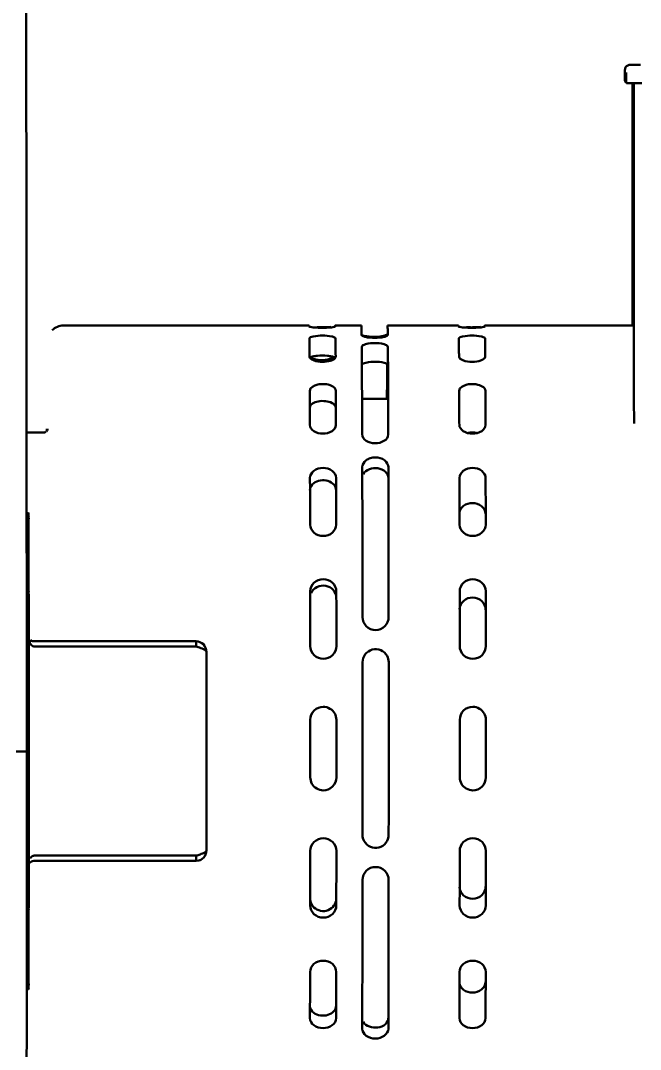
# Model space of a CAD drawing. Header units: millimetres. Extents: x 13935 to 21534, y -198 to 9202.
# Drawn here: x 18266.5 to 18385, y 3048.6 to 3245.3 of the extents above; entities that cross this region are included whole.
import ezdxf

# ---------------------------------------------------------------- set-up
doc = ezdxf.new("R2010")
doc.units = ezdxf.units.MM
doc.header["$LTSCALE"] = 326.7
doc.header["$PDMODE"] = 3
doc.header["$PDSIZE"] = 8
doc.layers.get('0').update_dxf_attribs({"linetype": 'CONTINUOUS'})
doc.layers.get('Defpoints').update_dxf_attribs({"linetype": 'CONTINUOUS'})
doc.styles.get("Standard").update_dxf_attribs({"font": 'calibri.ttf'})
doc.dimstyles.new('DIMSTYLE_1', dxfattribs={"dimtxt": 40, "dimasz": 35, "dimexe": 0.08, "dimexo": 1, "dimgap": 1, "dimtad": 1, "dimdsep": 46, "dimtxsty": 'Standard', "dimblk": '_FILLED', "dimblk1": '_FILLED', "dimblk2": '_FILLED', "dimcen": 0.09, "dimazin": 2, "dimtp": 0.01, "dimtm": 0.01, "dimtfac": 1, "dimtofl": 0, "dimtmove": 0, "dimatfit": 3, "dimldrblk": '_FILLED', "dimfxl": 1, "dimtolj": 1, "dimarcsym": 0})
doc.dimstyles.new('DIMSTYLE_2', dxfattribs={"dimtxt": 40, "dimasz": 35, "dimexe": 0.08, "dimexo": 1, "dimgap": 1, "dimtad": 1, "dimdec": 0, "dimdsep": 46, "dimtxsty": 'Standard', "dimblk": '_FILLED', "dimblk1": '_FILLED', "dimblk2": '_FILLED', "dimcen": 0.09, "dimazin": 2, "dimtp": 0.01, "dimtm": 0.01, "dimtfac": 1, "dimtdec": 0, "dimtofl": 0, "dimtmove": 0, "dimatfit": 3, "dimldrblk": '_FILLED', "dimfxl": 1, "dimtolj": 1, "dimarcsym": 0})

# ---------------------------------------------------------------- blocks, each defined once
blk = doc.blocks.new('_FILLED')
at = {"color": 0, "linetype": 'ByBlock'}
blk.add_solid([(0, 0), (-1, 0.2143), (-1, -0.2143)], dxfattribs=at)
blk = doc.blocks.new('*D130')
at = {"color": 0, "linetype": 'Continuous', "lineweight": -2}
for p, q in [((18535.44, 3651.48), (18535.44, 3432.52)), ((17987.38, 2968.17), (17987.38, 3432.68)), ((18022.38, 3432.6), (18500.44, 3432.6))]:
    blk.add_line(p, q, dxfattribs=at)
at = {"layer": 'Defpoints', "color": 0}
for p in [(18535.44, 3652.48), (18535.44, 3432.6), (17987.38, 2967.17)]:
    blk.add_point(p, dxfattribs=at)
at = {"color": 0, "linetype": 'ByBlock', "lineweight": -2, "xscale": 35, "yscale": 35, "zscale": 35, "rotation": 180}
blk.add_blockref('_FILLED', (17987.38, 3432.6), dxfattribs=at)
at = {"color": 0, "linetype": 'ByBlock', "lineweight": -2, "xscale": 35, "yscale": 35, "zscale": 35}
blk.add_blockref('_FILLED', (18535.44, 3432.6), dxfattribs=at)
at = {"color": 0, "lineweight": 30, "insert": (18261.41, 3486.93), "char_height": 40, "attachment_point": 2, "line_spacing_factor": 0.9}
blk.add_mtext('\\A1;BVNO-{\\A1;548}', dxfattribs=at)
blk = doc.blocks.new('*D133')
at = {"color": 0, "linetype": 'Continuous', "lineweight": -2}
for p, q in [((18090.83, 3171.8), (18091.26, 3340.07)), ((18126.26, 3339.9), (18501.69, 3338.94)), ((18535.72, 2955.2), (18536.69, 3338.94))]:
    blk.add_line(p, q, dxfattribs=at)
at = {"layer": 'Defpoints', "color": 0}
for p in [(18536.69, 3338.86), (18090.83, 3170.8), (18535.72, 2954.2)]:
    blk.add_point(p, dxfattribs=at)
at = {"color": 0, "linetype": 'ByBlock', "lineweight": -2, "xscale": 35, "yscale": 35, "zscale": 35}
for p, rotation in [((18091.26, 3339.99), 179.8543984352), ((18536.69, 3338.86), 359.8543984351999)]:
    blk.add_blockref('_FILLED', p, dxfattribs=dict(at, rotation=rotation))
at = {"color": 0, "lineweight": 30, "insert": (18278.63, 3393.84), "char_height": 40, "attachment_point": 2, "rotation": 359.8544, "line_spacing_factor": 0.9}
blk.add_mtext('\\A1;\\A1;445', dxfattribs=at)

msp = doc.modelspace()

# ---------------------------------------------------------------- linework, layer by layer
at = {"color": 0, "linetype": 'Continuous', "lineweight": 30}
for p, q in [((18382.02994, 3235.8732), (18382.02984, 3233.87322)), ((18382.28798, 3233.40755), (18382.28808, 3235.40752)), ((18382.02984, 3233.87322), (18382.28798, 3233.40755)), ((18383.52313, 3187.042), (18383.52555, 3233.39545)), ((18383.79223, 3233.39982), (18383.78931, 3177.54134)), ((18321.65555, 3187.04434), (18274.65573, 3187.04611)), ((18331.6555, 3187.04396), (18326.65552, 3187.04415)), ((18336.60974, 3185.1432), (18336.60976, 3185.41804)), ((18350.24543, 3187.04326), (18336.65548, 3187.04377)), ((18383.6553, 3187.04199), (18355.24541, 3187.04307)), ((18336.59058, 3179.57339), (18336.58909, 3179.40911)), ((18336.76113, 3173.04377), (18331.78365, 3173.04395)), ((18270.85497, 3166.54626), (18267.63277, 3166.54638)), ((18271.5183, 3167.25624), (18271.5172, 3166.9492)), ((18271.6458, 3167.23897), (18271.6464, 3167.24453)), ((18271.6458, 3167.23897), (18271.64635, 3167.24444)), ((18331.82996, 3158.03356), (18331.82543, 3159.92115)), ((18321.83541, 3155.60836), (18321.83035, 3157.88345)), ((18267.61533, 3151.15178), (18268.01533, 3151.15178)), ((18267.64217, 3149.28486), (18267.64128, 3151.28092)), ((18267.64277, 3147.87929), (18267.64217, 3149.28486)), ((18267.64364, 3145.77107), (18267.64277, 3147.87929)), ((18268.0185, 3137.65259), (18268.01848, 3149.15259)), ((18267.6454, 3141.15595), (18267.64364, 3145.77107)), ((18267.64615, 3139.03469), (18267.6454, 3141.15595)), ((18267.64661, 3137.70443), (18267.64615, 3139.03469)), ((18267.64726, 3135.67991), (18267.64661, 3137.70443)), ((18321.86715, 3135.05502), (18321.86592, 3136.21033)), ((18268.04547, 3135.65958), (18267.64547, 3135.65958)), ((18267.64952, 3127.7093), (18267.64726, 3135.67991)), ((18268.04553, 3075.66242), (18268.04547, 3135.65958)), ((18267.64988, 3126.25164), (18267.64952, 3127.7093)), ((18269.02971, 3126.6555), (18300.02968, 3126.65551)), ((18300.02968, 3126.65551), (18300.02968, 3125.65551)), ((18300.03126, 3125.65309), (18269.0313, 3125.65308)), ((18302.0281, 3124.65511), (18302.02814, 3086.65511)), ((18267.65308, 3105.56926), (18265.65309, 3105.56926)), ((18267.65213, 3085.04947), (18267.65218, 3086.04638)), ((18267.65278, 3083.62949), (18267.6529, 3085.02354)), ((18267.6529, 3085.02354), (18267.65295, 3085.53336)), ((18267.65295, 3085.53336), (18267.65298, 3086.02166)), ((18300.0313, 3085.65875), (18269.03134, 3085.65874)), ((18300.02972, 3085.65552), (18300.02972, 3084.65552)), ((18267.6518, 3075.64729), (18267.65278, 3083.62949)), ((18269.02976, 3084.6555), (18268.77904, 3084.62356)), ((18269.02976, 3084.6555), (18300.02972, 3084.65552)), ((18300.02972, 3084.65552), (18300.53129, 3084.71954)), ((18321.86278, 3076.11401), (18321.86418, 3077.30825)), ((18267.64553, 3075.65959), (18268.04553, 3075.66242)), ((18267.65166, 3074.72831), (18267.6518, 3075.64729)), ((18267.6517, 3075.66242), (18268.04553, 3075.66242)), ((18268.04553, 3075.65959), (18267.6517, 3075.65959)), ((18267.65125, 3072.31182), (18267.65148, 3073.64476)), ((18267.65148, 3073.64476), (18267.65166, 3074.72831)), ((18268.01858, 3062.1526), (18268.01856, 3073.6526)), ((18267.65086, 3070.19507), (18267.65125, 3072.31182)), ((18267.6499, 3065.58171), (18267.65086, 3070.19507)), ((18267.6494, 3063.47026), (18267.6499, 3065.58171)), ((18267.64905, 3062.06745), (18267.6494, 3063.47026)), ((18267.64853, 3060.05897), (18267.64905, 3062.06745)), ((18268.01543, 3060.15178), (18267.61543, 3060.15178)), ((18321.82494, 3054.57333), (18321.83036, 3056.88228)), ((18331.81981, 3052.55285), (18331.82466, 3054.47429))]:
    msp.add_line(p, q, dxfattribs=at)
for centre, radius, start, end in [((18324.12401, 3211.75312), 25.06749, 267.8611074, 270.0228195), ((18324.14528, 3211.84395), 25.15832, 269.9742931, 272.1264977), ((18352.71389, 3211.75212), 25.06758, 267.861153, 270.0228281), ((18352.73516, 3211.8428), 25.15825, 269.9743019, 272.12653), ((18324.20165, 3170.56621), 10.72647, 84.8743998, 95.1385089), ((18325.77371, 3168.01655), 1.02854, 356.8061209, 0.1848039), ((18335.65156, 3166.24966), 1.15631, 356.9925729, 0.1729866), ((18352.84133, 3162.42052), 4.14948, 88.9145738, 89.9969708), ((18269.10526, 3083.58761), 1.10063, 132.4767531, 137.594313)]:
    msp.add_arc(centre, radius, start, end, dxfattribs=at)
for points, knots in [([(18267.64128, 3151.28092), (18267.63676, 3161.29954), (18267.62549, 3180.60116), (18267.60092, 3208.20805), (18267.57421, 3229.51357), (18267.54919, 3244.93024), (18267.52977, 3255.09037), (18267.50925, 3264.21692), (18267.48749, 3272.24998), (18267.46556, 3279.13829), (18267.44109, 3284.83384), (18267.42357, 3288.82385), (18267.40104, 3291.38394), (18267.39924, 3292.8472), (18267.36036, 3293.94312), (18267.40937, 3294.82857), (18267.29205, 3295.17797), (18267.39334, 3295.53369), (18267.33965, 3295.52954)], [0, 0, 0, 0, 0.208359738, 0.401420689, 0.5741478, 0.651456436, 0.722045278, 0.785451488, 0.841262676, 0.889115797, 0.928697144, 0.959751918, 0.972013419, 0.982071359, 0.989910699, 0.995516599, 0.998879909, 1, 1, 1, 1]), ([(18382.02993, 3235.87324), (18382.02995, 3236.23258), (18382.42162, 3236.85458), (18383.25891, 3236.88124), (18384.05804, 3236.88156), (18384.66704, 3236.88333), (18385.02429, 3236.88332)], [0, 0, 0, 0, 0.307988489, 0.480243749, 0.693802351, 1, 1, 1, 1]), ([(18382.28798, 3233.40755), (18382.29762, 3233.39016), (18382.39913, 3233.42475), (18382.54668, 3233.38795), (18382.83409, 3233.40423), (18383.36994, 3233.39055), (18384.20719, 3233.39503), (18384.91366, 3233.3921), (18385.29648, 3233.39208)], [0, 0, 0, 0, 0.019823078, 0.077084543, 0.169773813, 0.294095937, 0.618277897, 1, 1, 1, 1]), ([(18321.67231, 3186.82703), (18321.67021, 3186.88138), (18321.64812, 3186.92767), (18321.67388, 3187.04433), (18321.65555, 3187.04434)], [0, 0, 0, 0, 0.747931818, 1, 1, 1, 1]), ([(18321.67231, 3186.82703), (18321.67496, 3186.758), (18322.04497, 3186.75104), (18322.45787, 3186.64802), (18323.28388, 3186.62139), (18323.85985, 3186.60377), (18324.17938, 3186.60375)], [0, 0, 0, 0, 0.081967578, 0.298758551, 0.620885532, 1, 1, 1, 1]), ([(18324.20524, 3185.10867), (18323.61372, 3185.10869), (18322.9311, 3185.05544), (18321.70906, 3184.80358), (18321.71215, 3184.52382)], [0, 0, 0, 0, 0.678897898, 1, 1, 1, 1]), ([(18324.17938, 3186.60375), (18324.49855, 3186.60374), (18325.07179, 3186.62087), (18325.89951, 3186.64889), (18326.29969, 3186.74842), (18326.67488, 3186.75949), (18326.67229, 3186.82684)], [0, 0, 0, 0, 0.380762866, 0.703430366, 0.919589528, 1, 1, 1, 1]), ([(18326.71213, 3184.52364), (18326.71102, 3184.62427), (18326.43149, 3184.84165), (18325.60754, 3185.04235), (18324.79811, 3185.10865), (18324.20524, 3185.10867)], [0, 0, 0, 0, 0.113692808, 0.330215682, 1, 1, 1, 1]), ([(18326.65149, 3187.03156), (18326.652, 3187.03474), (18326.6528, 3187.03815), (18326.65428, 3187.04415), (18326.65553, 3187.04415)], [0, 0, 0, 0, 0.720847153, 1, 1, 1, 1]), ([(18326.65553, 3187.04415), (18326.67386, 3187.04414), (18326.6481, 3186.92748), (18326.67019, 3186.88119), (18326.67229, 3186.82684)], [0, 0, 0, 0, 0.252068179, 1, 1, 1, 1]), ([(18331.70339, 3185.24935), (18331.69995, 3185.51039), (18331.68018, 3185.94202), (18331.70942, 3186.55314), (18331.62967, 3186.80373), (18331.69325, 3187.04391), (18331.65551, 3187.04401)], [0, 0, 0, 0, 0.43612488, 0.748817016, 0.936940413, 1, 1, 1, 1]), ([(18333.15339, 3184.91016), (18332.98584, 3184.92636), (18332.49613, 3184.99804), (18331.9609, 3185.07373), (18331.69793, 3185.2797)], [0, 0, 0, 0, 0.335084536, 1, 1, 1, 1]), ([(18331.70339, 3185.24935), (18331.70463, 3185.15524), (18331.99363, 3184.9607), (18332.79556, 3184.74551), (18334.20898, 3184.61458), (18335.62115, 3184.74656), (18336.41922, 3184.95869), (18336.70459, 3185.15625), (18336.70337, 3185.24917)], [0, 0, 0, 0, 0.053578795, 0.161642007, 0.501151203, 0.839864032, 0.947101968, 1, 1, 1, 1]), ([(18336.60976, 3185.41804), (18336.60924, 3185.38066), (18336.55185, 3185.29159), (18336.46921, 3185.244), (18336.41767, 3185.21707)], [0, 0, 0, 0, 0.391280858, 1, 1, 1, 1]), ([(18336.65549, 3187.04382), (18336.69323, 3187.04372), (18336.62965, 3186.80354), (18336.7094, 3186.55295), (18336.68016, 3185.94183), (18336.69993, 3185.5102), (18336.70337, 3185.24917)], [0, 0, 0, 0, 0.063059544, 0.251182797, 0.563875105, 1, 1, 1, 1]), ([(18350.26219, 3186.82595), (18350.2601, 3186.8803), (18350.23801, 3186.92659), (18350.26376, 3187.04325), (18350.24543, 3187.04326)], [0, 0, 0, 0, 0.747931818, 1, 1, 1, 1]), ([(18350.26219, 3186.82595), (18350.26485, 3186.75692), (18350.63485, 3186.74995), (18351.04776, 3186.64694), (18351.87376, 3186.62031), (18352.44973, 3186.60268), (18352.76926, 3186.60267)], [0, 0, 0, 0, 0.081967536, 0.298758389, 0.620885704, 1, 1, 1, 1]), ([(18352.79513, 3185.10759), (18352.2036, 3185.10761), (18351.52099, 3185.05436), (18350.29895, 3184.8025), (18350.30203, 3184.52274)], [0, 0, 0, 0, 0.678897898, 1, 1, 1, 1]), ([(18352.76926, 3186.60267), (18353.08843, 3186.60266), (18353.66168, 3186.61979), (18354.48939, 3186.64781), (18354.88958, 3186.74734), (18355.26476, 3186.75841), (18355.26217, 3186.82576)], [0, 0, 0, 0, 0.380763025, 0.70343018, 0.919589457, 1, 1, 1, 1]), ([(18355.30201, 3184.52255), (18355.3009, 3184.62319), (18355.02137, 3184.84056), (18354.19743, 3185.04127), (18353.388, 3185.10756), (18352.79513, 3185.10759)], [0, 0, 0, 0, 0.113692808, 0.330215682, 1, 1, 1, 1]), ([(18355.24137, 3187.03048), (18355.24188, 3187.03366), (18355.24268, 3187.03707), (18355.24416, 3187.04307), (18355.24541, 3187.04307)], [0, 0, 0, 0, 0.720847153, 1, 1, 1, 1]), ([(18355.24541, 3187.04307), (18355.26374, 3187.04306), (18355.23799, 3186.9264), (18355.26008, 3186.88011), (18355.26217, 3186.82576)], [0, 0, 0, 0, 0.252068179, 1, 1, 1, 1]), ([(18321.74165, 3181.07115), (18321.73935, 3181.40335), (18321.731, 3182.55425), (18321.72118, 3183.70515), (18321.71215, 3184.52382)], [0, 0, 0, 0, 0.288640431, 1, 1, 1, 1]), ([(18326.71213, 3184.52364), (18326.71481, 3184.28073), (18326.72654, 3183.12985), (18326.73535, 3181.97895), (18326.74163, 3181.07096)], [0, 0, 0, 0, 0.211063262, 1, 1, 1, 1]), ([(18336.72766, 3182.89918), (18336.72509, 3183.2032), (18335.60128, 3183.63679), (18334.22141, 3183.69436), (18332.84694, 3183.64092), (18331.72513, 3183.2008), (18331.72768, 3182.89937)], [0, 0, 0, 0, 0.168903435, 0.50110004, 0.832533398, 1, 1, 1, 1]), ([(18335.86545, 3185.03454), (18335.67259, 3184.9911), (18334.77607, 3184.84798), (18333.85927, 3184.84189), (18333.15339, 3184.91016)], [0, 0, 0, 0, 0.217994853, 1, 1, 1, 1]), ([(18350.33153, 3181.07007), (18350.32924, 3181.40226), (18350.32089, 3182.55317), (18350.31107, 3183.70406), (18350.30203, 3184.52274)], [0, 0, 0, 0, 0.288640431, 1, 1, 1, 1]), ([(18355.30201, 3184.52255), (18355.30469, 3184.27965), (18355.31642, 3183.12877), (18355.32524, 3181.97787), (18355.33151, 3181.06988)], [0, 0, 0, 0, 0.211063262, 1, 1, 1, 1]), ([(18323.24095, 3181.24957), (18323.0958, 3181.23647), (18322.6393, 3181.17963), (18322.164, 3181.10123), (18321.88943, 3180.94177)], [0, 0, 0, 0, 0.314599735, 1, 1, 1, 1]), ([(18331.80789, 3166.25334), (18331.80247, 3168.00153), (18331.78297, 3173.55023), (18331.75983, 3179.09896), (18331.72768, 3182.89937)], [0, 0, 0, 0, 0.315061729, 1, 1, 1, 1]), ([(18336.72766, 3182.89918), (18336.73621, 3181.88811), (18336.77431, 3176.33949), (18336.7938, 3170.79076), (18336.80787, 3166.25315)], [0, 0, 0, 0, 0.182223614, 1, 1, 1, 1]), ([(18321.74165, 3181.07115), (18321.74397, 3180.73544), (18322.80209, 3180.1524), (18323.64962, 3180.08661), (18324.24815, 3180.08659)], [0, 0, 0, 0, 0.359346741, 1, 1, 1, 1]), ([(18321.88943, 3180.94177), (18321.87414, 3180.93289), (18321.84548, 3180.91498), (18321.81834, 3180.8948), (18321.80593, 3180.88456)], [0, 0, 0, 0, 0.523503606, 1, 1, 1, 1]), ([(18323.11897, 3180.49198), (18322.98953, 3180.51299), (18322.55366, 3180.6022), (18322.116, 3180.75191), (18321.86049, 3180.9372)], [0, 0, 0, 0, 0.293520113, 1, 1, 1, 1]), ([(18324.24815, 3180.08659), (18324.74141, 3180.08657), (18325.56234, 3180.18271), (18326.39943, 3180.50923), (18326.61932, 3180.77274)], [0, 0, 0, 0, 0.589697858, 1, 1, 1, 1]), ([(18326.66293, 3180.82941), (18326.63589, 3180.86299), (18326.43511, 3181.02286), (18326.18003, 3181.08404), (18325.9758, 3181.12975)], [0, 0, 0, 0, 0.170830756, 1, 1, 1, 1]), ([(18326.61932, 3180.77274), (18326.6566, 3180.81742), (18326.71759, 3180.91013), (18326.74198, 3181.02001), (18326.74163, 3181.07096)], [0, 0, 0, 0, 0.533177205, 1, 1, 1, 1]), ([(18336.72167, 3179.36638), (18336.71912, 3179.65741), (18335.62706, 3180.06718), (18334.2894, 3180.14408), (18332.89332, 3180.06003), (18331.78556, 3179.72382), (18331.72612, 3179.41482)], [0, 0, 0, 0, 0.163423779, 0.489713607, 0.823312213, 1, 1, 1, 1]), ([(18336.58909, 3179.40911), (18336.58531, 3178.98416), (18336.56865, 3176.92088), (18336.55689, 3174.85757), (18336.54856, 3173.21922)], [0, 0, 0, 0, 0.205961044, 1, 1, 1, 1]), ([(18350.33153, 3181.07007), (18350.33385, 3180.73436), (18351.39197, 3180.15132), (18352.23951, 3180.08553), (18352.83803, 3180.08551)], [0, 0, 0, 0, 0.359346741, 1, 1, 1, 1]), ([(18352.83803, 3180.08551), (18353.43531, 3180.08549), (18354.27916, 3180.14736), (18355.33382, 3180.73642), (18355.33151, 3181.06988)], [0, 0, 0, 0, 0.641723204, 1, 1, 1, 1]), ([(18383.80115, 3168.27717), (18383.79903, 3168.91047), (18383.79119, 3171.99852), (18383.78918, 3175.08658), (18383.78931, 3177.54134)], [0, 0, 0, 0, 0.20508174, 1, 1, 1, 1]), ([(18324.27133, 3175.84127), (18323.95054, 3175.84129), (18323.0451, 3175.78153), (18321.77446, 3175.18355), (18321.77736, 3174.53115)], [0, 0, 0, 0, 0.329628303, 1, 1, 1, 1]), ([(18326.77734, 3174.53096), (18326.77654, 3174.71213), (18326.53416, 3175.25172), (18325.56948, 3175.72564), (18324.74076, 3175.84126), (18324.27133, 3175.84127)], [0, 0, 0, 0, 0.178561256, 0.537326238, 1, 1, 1, 1]), ([(18352.86121, 3175.84019), (18352.54042, 3175.8402), (18351.63498, 3175.78045), (18350.36435, 3175.18247), (18350.36724, 3174.53007)], [0, 0, 0, 0, 0.329628303, 1, 1, 1, 1]), ([(18355.36722, 3174.52988), (18355.36642, 3174.71105), (18355.12405, 3175.25064), (18354.15937, 3175.72456), (18353.33065, 3175.84017), (18352.86121, 3175.84019)], [0, 0, 0, 0, 0.178561256, 0.537326238, 1, 1, 1, 1]), ([(18326.77734, 3174.53096), (18326.77958, 3174.02659), (18326.78883, 3171.85623), (18326.79672, 3169.68587), (18326.80225, 3168.01987)], [0, 0, 0, 0, 0.232389899, 1, 1, 1, 1]), ([(18350.39215, 3168.01898), (18350.39023, 3168.59915), (18350.38277, 3170.76951), (18350.3743, 3172.93988), (18350.36724, 3174.53007)], [0, 0, 0, 0, 0.267313445, 1, 1, 1, 1]), ([(18355.36722, 3174.52988), (18355.36946, 3174.02551), (18355.37871, 3171.85515), (18355.3866, 3169.68478), (18355.39213, 3168.01879)], [0, 0, 0, 0, 0.232389899, 1, 1, 1, 1]), ([(18326.77048, 3171.29902), (18326.76875, 3171.68691), (18326.0254, 3172.37368), (18324.7498, 3172.61602), (18323.25997, 3172.62767), (18321.82149, 3172.01013), (18321.77245, 3171.35439)], [0, 0, 0, 0, 0.198127668, 0.420358998, 0.664126579, 1, 1, 1, 1]), ([(18321.80227, 3168.02006), (18321.80378, 3167.56265), (18322.59535, 3166.57464), (18323.69514, 3166.37062), (18324.30756, 3166.37059)], [0, 0, 0, 0, 0.427556117, 1, 1, 1, 1]), ([(18324.30756, 3166.37059), (18324.90627, 3166.37057), (18325.98202, 3166.57097), (18326.77557, 3167.50889), (18326.80065, 3167.95925)], [0, 0, 0, 0, 0.570330159, 1, 1, 1, 1]), ([(18350.39215, 3168.01898), (18350.39367, 3167.56157), (18351.18524, 3166.57356), (18352.28503, 3166.36953), (18352.89744, 3166.36951)], [0, 0, 0, 0, 0.427556117, 1, 1, 1, 1]), ([(18352.89744, 3166.36951), (18353.50886, 3166.36949), (18354.60759, 3166.57167), (18355.39364, 3167.56274), (18355.39213, 3168.01879)], [0, 0, 0, 0, 0.572774995, 1, 1, 1, 1]), ([(18271.61841, 3167.10963), (18271.63039, 3167.14339), (18271.64678, 3167.18605), (18271.6442, 3167.23076), (18271.6458, 3167.23897)], [0, 0, 0, 0, 0.810575201, 1, 1, 1, 1]), ([(18331.80789, 3166.25334), (18331.81101, 3165.24804), (18334.27488, 3163.79775), (18336.75305, 3165.17415), (18336.80628, 3166.18899)], [0, 0, 0, 0, 0.497295645, 1, 1, 1, 1]), ([(18336.82541, 3159.92096), (18336.82416, 3160.42708), (18336.12354, 3161.53385), (18334.6112, 3161.90018), (18333.36296, 3161.71704), (18332.32568, 3161.23405), (18331.82418, 3160.42617), (18331.82543, 3159.92115)], [0, 0, 0, 0, 0.223813345, 0.498674813, 0.642721653, 0.776672442, 1, 1, 1, 1]), ([(18324.32578, 3159.7906), (18323.70823, 3159.79062), (18322.52109, 3159.51287), (18321.82916, 3158.39538), (18321.83035, 3157.88345)], [0, 0, 0, 0, 0.546760242, 1, 1, 1, 1]), ([(18326.83033, 3157.88327), (18326.82914, 3158.39623), (18326.13205, 3159.51168), (18324.94421, 3159.79058), (18324.32578, 3159.7906)], [0, 0, 0, 0, 0.453393873, 1, 1, 1, 1]), ([(18336.81525, 3157.89338), (18336.81415, 3158.33028), (18336.28413, 3159.29037), (18334.41034, 3160.05248), (18332.48446, 3159.49829), (18332.00265, 3158.61444)], [0, 0, 0, 0, 0.221456902, 0.489747828, 1, 1, 1, 1]), ([(18336.82541, 3159.92096), (18336.83077, 3157.75688), (18336.85181, 3148.20259), (18336.86424, 3138.64828), (18336.87072, 3131.25806)], [0, 0, 0, 0, 0.226503781, 1, 1, 1, 1]), ([(18352.91567, 3159.78952), (18352.29811, 3159.78954), (18351.11098, 3159.51179), (18350.41905, 3158.3943), (18350.42023, 3157.88237)], [0, 0, 0, 0, 0.546760242, 1, 1, 1, 1]), ([(18355.42021, 3157.88218), (18355.41903, 3158.39515), (18354.72194, 3159.5106), (18353.53409, 3159.7895), (18352.91567, 3159.78952)], [0, 0, 0, 0, 0.453393873, 1, 1, 1, 1]), ([(18326.821, 3155.54296), (18326.82011, 3155.92421), (18326.44935, 3156.75475), (18324.88006, 3157.63576), (18323.27421, 3157.44504), (18322.54304, 3156.88686)], [0, 0, 0, 0, 0.218826569, 0.47202117, 1, 1, 1, 1]), ([(18326.83033, 3157.88327), (18326.83198, 3157.1668), (18326.83862, 3154.18942), (18326.84431, 3151.21203), (18326.8482, 3148.95111)], [0, 0, 0, 0, 0.24063445, 1, 1, 1, 1]), ([(18331.87074, 3131.25825), (18331.86864, 3133.6552), (18331.85947, 3142.58031), (18331.84512, 3151.50541), (18331.82996, 3158.03356)], [0, 0, 0, 0, 0.268562319, 1, 1, 1, 1]), ([(18350.43811, 3148.95022), (18350.43678, 3149.72156), (18350.43146, 3152.69895), (18350.42533, 3155.67634), (18350.42023, 3157.88237)], [0, 0, 0, 0, 0.259068874, 1, 1, 1, 1]), ([(18355.42021, 3157.88218), (18355.42187, 3157.16572), (18355.4285, 3154.18834), (18355.4342, 3151.21095), (18355.43809, 3148.95003)], [0, 0, 0, 0, 0.24063445, 1, 1, 1, 1]), ([(18321.84822, 3148.9513), (18321.84724, 3149.52034), (18321.84332, 3151.73936), (18321.83895, 3153.95838), (18321.83541, 3155.60836)], [0, 0, 0, 0, 0.256438591, 1, 1, 1, 1]), ([(18352.88892, 3153.07681), (18352.29858, 3153.07684), (18351.14849, 3152.77466), (18350.45598, 3151.73327), (18350.40204, 3151.22149)], [0, 0, 0, 0, 0.534266616, 1, 1, 1, 1]), ([(18355.39297, 3151.04668), (18355.3919, 3151.58428), (18354.72868, 3152.74472), (18353.51098, 3153.07679), (18352.88892, 3153.07681)], [0, 0, 0, 0, 0.463580475, 1, 1, 1, 1]), ([(18268.01848, 3149.15259), (18268.01848, 3149.40767), (18268.00349, 3149.85947), (18268.05521, 3150.54394), (18267.95117, 3150.81961), (18268.06438, 3151.16449), (18268.01533, 3151.15178)], [0, 0, 0, 0, 0.382766833, 0.707272614, 0.923967748, 1, 1, 1, 1]), ([(18321.84822, 3148.9513), (18321.84919, 3148.38977), (18322.47887, 3147.18661), (18323.72479, 3146.7984), (18324.35179, 3146.79837)], [0, 0, 0, 0, 0.47246271, 1, 1, 1, 1]), ([(18324.35179, 3146.79837), (18324.97812, 3146.79835), (18326.22353, 3147.18582), (18326.84917, 3148.39034), (18326.8482, 3148.95111)], [0, 0, 0, 0, 0.527615887, 1, 1, 1, 1]), ([(18350.43811, 3148.95022), (18350.43907, 3148.38868), (18351.06875, 3147.18553), (18352.31468, 3146.79732), (18352.94167, 3146.79729)], [0, 0, 0, 0, 0.47246271, 1, 1, 1, 1]), ([(18352.94167, 3146.79729), (18353.56801, 3146.79727), (18354.81341, 3147.18474), (18355.43905, 3148.38926), (18355.43809, 3148.95003)], [0, 0, 0, 0, 0.527615887, 1, 1, 1, 1]), ([(18324.36328, 3138.52781), (18323.73209, 3138.52783), (18322.44111, 3138.07889), (18321.86527, 3136.80861), (18321.86592, 3136.21033)], [0, 0, 0, 0, 0.513380356, 1, 1, 1, 1]), ([(18326.8659, 3136.21014), (18326.86525, 3136.80894), (18326.28633, 3138.07843), (18324.99496, 3138.52778), (18324.36328, 3138.52781)], [0, 0, 0, 0, 0.486639877, 1, 1, 1, 1]), ([(18352.95316, 3138.52672), (18352.32198, 3138.52675), (18351.03099, 3138.07781), (18350.45516, 3136.80753), (18350.45581, 3136.20925)], [0, 0, 0, 0, 0.513380356, 1, 1, 1, 1]), ([(18355.45579, 3136.20906), (18355.45514, 3136.80786), (18354.87622, 3138.07735), (18353.58485, 3138.5267), (18352.95316, 3138.52672)], [0, 0, 0, 0, 0.486639877, 1, 1, 1, 1]), ([(18268.02165, 3135.65341), (18267.97257, 3135.64069), (18268.08879, 3135.98965), (18268.01965, 3136.09447), (18268.01942, 3136.23895)], [0, 0, 0, 0, 0.259746926, 1, 1, 1, 1]), ([(18268.01942, 3136.23895), (18268.01926, 3136.3399), (18268.01867, 3136.81111), (18268.0185, 3137.28233), (18268.0185, 3137.65259)], [0, 0, 0, 0, 0.214228654, 1, 1, 1, 1]), ([(18326.85502, 3134.99055), (18326.85444, 3135.51703), (18326.41322, 3136.62694), (18324.85135, 3137.43966), (18323.10531, 3137.21347), (18322.25304, 3136.35784), (18322.03764, 3135.86374)], [0, 0, 0, 0, 0.241472667, 0.494759497, 0.752782444, 1, 1, 1, 1]), ([(18326.8659, 3136.21014), (18326.86684, 3135.35172), (18326.87044, 3131.85876), (18326.87327, 3128.3658), (18326.875, 3125.73126)], [0, 0, 0, 0, 0.245757341, 1, 1, 1, 1]), ([(18350.4649, 3125.73037), (18350.46432, 3126.61739), (18350.46184, 3130.11035), (18350.45864, 3133.60331), (18350.45581, 3136.20925)], [0, 0, 0, 0, 0.253945979, 1, 1, 1, 1]), ([(18355.45579, 3136.20906), (18355.45672, 3135.35064), (18355.46032, 3131.85768), (18355.46315, 3128.36472), (18355.46488, 3125.73018)], [0, 0, 0, 0, 0.245757341, 1, 1, 1, 1]), ([(18321.87502, 3125.73145), (18321.87348, 3128.07368), (18321.87101, 3131.18154), (18321.86794, 3134.28939), (18321.86715, 3135.05502)], [0, 0, 0, 0, 0.753648263, 1, 1, 1, 1]), ([(18352.92195, 3135.02859), (18352.31663, 3135.02861), (18351.07602, 3134.59324), (18350.47593, 3133.40627), (18350.43073, 3132.8221)], [0, 0, 0, 0, 0.508142161, 1, 1, 1, 1]), ([(18355.424, 3132.64693), (18355.42347, 3133.25925), (18354.85913, 3134.54847), (18353.5556, 3135.02856), (18352.92195, 3135.02859)], [0, 0, 0, 0, 0.491439345, 1, 1, 1, 1]), ([(18331.87074, 3131.25825), (18331.87129, 3130.63656), (18332.42302, 3129.32842), (18334.37227, 3128.54215), (18336.32188, 3129.328), (18336.87127, 3130.63677), (18336.87072, 3131.25806)], [0, 0, 0, 0, 0.246223088, 0.50015409, 0.753936272, 1, 1, 1, 1]), ([(18268.28637, 3126.32116), (18268.27498, 3126.34659), (18268.25315, 3126.3978), (18268.23313, 3126.44976), (18268.22357, 3126.47586)], [0, 0, 0, 0, 0.500550568, 1, 1, 1, 1]), ([(18268.36315, 3126.16606), (18268.34934, 3126.19137), (18268.32274, 3126.24259), (18268.29817, 3126.29482), (18268.28637, 3126.32116)], [0, 0, 0, 0, 0.499764366, 1, 1, 1, 1]), ([(18268.36194, 3126.91208), (18268.39658, 3126.88027), (18268.58556, 3126.73024), (18268.83565, 3126.6555), (18269.02971, 3126.6555)], [0, 0, 0, 0, 0.195066628, 1, 1, 1, 1]), ([(18300.03126, 3125.65309), (18300.16116, 3125.61186), (18300.63698, 3125.45991), (18301.11336, 3125.30331), (18301.44481, 3125.15415)], [0, 0, 0, 0, 0.272718054, 1, 1, 1, 1]), ([(18301.44481, 3125.15415), (18301.52918, 3125.11618), (18301.74811, 3125.00811), (18302.02893, 3124.82263), (18302.0281, 3124.65511)], [0, 0, 0, 0, 0.355774132, 1, 1, 1, 1]), ([(18321.87502, 3125.73145), (18321.87543, 3125.10662), (18322.42419, 3123.79814), (18323.73974, 3123.28582), (18324.37651, 3123.2858)], [0, 0, 0, 0, 0.495268205, 1, 1, 1, 1]), ([(18324.37651, 3123.2858), (18325.01301, 3123.28578), (18326.32836, 3123.79781), (18326.87541, 3125.10673), (18326.875, 3125.73126)], [0, 0, 0, 0, 0.504750204, 1, 1, 1, 1]), ([(18336.56253, 3123.85383), (18336.30131, 3124.32504), (18335.43245, 3125.11868), (18333.69237, 3125.24234), (18332.24443, 3124.28146), (18331.87654, 3123.17496), (18331.87683, 3122.64055)], [0, 0, 0, 0, 0.249729764, 0.501945236, 0.7522881, 1, 1, 1, 1]), ([(18350.4649, 3125.73037), (18350.46532, 3125.10554), (18351.01407, 3123.79706), (18352.32962, 3123.28474), (18352.96639, 3123.28472)], [0, 0, 0, 0, 0.495268205, 1, 1, 1, 1]), ([(18352.96639, 3123.28472), (18353.6029, 3123.28469), (18354.91825, 3123.79673), (18355.4653, 3125.10565), (18355.46488, 3125.73018)], [0, 0, 0, 0, 0.504750204, 1, 1, 1, 1]), ([(18331.88082, 3106.13202), (18331.88103, 3110.2715), (18331.88013, 3115.77434), (18331.87757, 3121.27719), (18331.87683, 3122.64055)], [0, 0, 0, 0, 0.752244034, 1, 1, 1, 1]), ([(18336.87681, 3122.64036), (18336.87755, 3121.277), (18336.88011, 3115.77415), (18336.88101, 3110.27131), (18336.8808, 3106.13183)], [0, 0, 0, 0, 0.247755973, 1, 1, 1, 1]), ([(18324.38014, 3114.13424), (18323.7418, 3114.13426), (18322.4127, 3113.59981), (18321.88052, 3112.27072), (18321.88061, 3111.63329)], [0, 0, 0, 0, 0.500355841, 1, 1, 1, 1]), ([(18352.97002, 3114.13315), (18352.33168, 3114.13318), (18351.00259, 3113.59873), (18350.47041, 3112.26964), (18350.4705, 3111.63221)], [0, 0, 0, 0, 0.500355841, 1, 1, 1, 1]), ([(18331.87511, 3089.64098), (18331.87599, 3091.0018), (18331.87912, 3096.49881), (18331.8806, 3101.99582), (18331.88082, 3106.13202)], [0, 0, 0, 0, 0.247555656, 1, 1, 1, 1]), ([(18336.8808, 3106.13183), (18336.88058, 3101.99563), (18336.8791, 3096.49862), (18336.87597, 3091.00161), (18336.87509, 3089.64079)], [0, 0, 0, 0, 0.75244435, 1, 1, 1, 1]), ([(18324.3793, 3098.13445), (18325.01767, 3098.13442), (18326.34649, 3098.6678), (18326.87986, 3099.99615), (18326.88002, 3100.63324)], [0, 0, 0, 0, 0.500501809, 1, 1, 1, 1]), ([(18352.96918, 3098.13336), (18353.60755, 3098.13334), (18354.93638, 3098.66672), (18355.46974, 3099.99507), (18355.4699, 3100.63216)], [0, 0, 0, 0, 0.500501809, 1, 1, 1, 1]), ([(18324.37471, 3088.9977), (18323.73813, 3088.99773), (18322.42386, 3088.48804), (18321.87345, 3087.18164), (18321.87297, 3086.5581)], [0, 0, 0, 0, 0.505176287, 1, 1, 1, 1]), ([(18326.87295, 3086.55791), (18326.87343, 3087.18115), (18326.32499, 3088.48811), (18325.011, 3088.99768), (18324.37471, 3088.9977)], [0, 0, 0, 0, 0.494818678, 1, 1, 1, 1]), ([(18332.18789, 3088.4302), (18332.44866, 3087.95981), (18333.3178, 3087.16779), (18335.05611, 3087.04534), (18336.50453, 3088.00236), (18336.87474, 3089.10725), (18336.87509, 3089.64079)], [0, 0, 0, 0, 0.249521995, 0.501935113, 0.752471394, 1, 1, 1, 1]), ([(18352.9646, 3088.99662), (18352.32802, 3088.99665), (18351.01374, 3088.48696), (18350.46333, 3087.18056), (18350.46285, 3086.55702)], [0, 0, 0, 0, 0.505176287, 1, 1, 1, 1]), ([(18355.46283, 3086.55683), (18355.46331, 3087.18007), (18354.91487, 3088.48703), (18353.60088, 3088.9966), (18352.9646, 3088.99662)], [0, 0, 0, 0, 0.494818678, 1, 1, 1, 1]), ([(18268.36316, 3085.14591), (18268.38796, 3085.19136), (18268.44186, 3085.28195), (18268.5071, 3085.3651), (18268.54329, 3085.40444)], [0, 0, 0, 0, 0.492057434, 1, 1, 1, 1]), ([(18268.54329, 3085.40444), (18268.57616, 3085.44016), (18268.64748, 3085.50774), (18268.72873, 3085.56349), (18268.77208, 3085.58712)], [0, 0, 0, 0, 0.495744729, 1, 1, 1, 1]), ([(18268.77208, 3085.58712), (18268.79114, 3085.59752), (18268.83009, 3085.61651), (18268.87082, 3085.63138), (18268.89145, 3085.63756)], [0, 0, 0, 0, 0.50205924, 1, 1, 1, 1]), ([(18268.89145, 3085.63756), (18268.91407, 3085.64434), (18268.96031, 3085.655), (18269.00767, 3085.65877), (18269.03134, 3085.65874)], [0, 0, 0, 0, 0.499526852, 1, 1, 1, 1]), ([(18300.53126, 3084.71966), (18300.57618, 3084.73128), (18300.66523, 3084.75762), (18300.75224, 3084.79008), (18300.7951, 3084.80783)], [0, 0, 0, 0, 0.500065122, 1, 1, 1, 1]), ([(18302.02814, 3086.65511), (18302.02898, 3086.48772), (18301.51992, 3086.15147), (18301.10229, 3086.01309), (18300.79613, 3085.90788)], [0, 0, 0, 0, 0.340836469, 1, 1, 1, 1]), ([(18321.86418, 3077.30825), (18321.86505, 3078.06749), (18321.86842, 3081.15078), (18321.87119, 3084.23406), (18321.87297, 3086.5581)], [0, 0, 0, 0, 0.246245977, 1, 1, 1, 1]), ([(18326.87295, 3086.55791), (18326.87227, 3085.67333), (18326.86943, 3082.19197), (18326.86587, 3078.7106), (18326.86276, 3076.11382)], [0, 0, 0, 0, 0.254091081, 1, 1, 1, 1]), ([(18350.45266, 3076.11293), (18350.45369, 3076.968), (18350.45765, 3080.44936), (18350.46085, 3083.93072), (18350.46285, 3086.55702)], [0, 0, 0, 0, 0.245612239, 1, 1, 1, 1]), ([(18355.46283, 3086.55683), (18355.46216, 3085.67225), (18355.45932, 3082.19089), (18355.45575, 3078.70952), (18355.45264, 3076.11274)], [0, 0, 0, 0, 0.254091081, 1, 1, 1, 1]), ([(18268.29257, 3084.32984), (18268.27998, 3084.31605), (18268.2559, 3084.28822), (18268.23337, 3084.25913), (18268.22269, 3084.24451)], [0, 0, 0, 0, 0.507753429, 1, 1, 1, 1]), ([(18336.86809, 3081.04669), (18336.8687, 3081.66628), (18336.31741, 3082.97249), (18334.36985, 3083.75356), (18332.42259, 3082.97231), (18331.86872, 3081.66686), (18331.86811, 3081.04688)], [0, 0, 0, 0, 0.245777413, 0.499845169, 0.754066729, 1, 1, 1, 1]), ([(18331.82466, 3054.47429), (18331.82961, 3056.50016), (18331.84912, 3065.35768), (18331.86138, 3074.21522), (18331.86811, 3081.04688)], [0, 0, 0, 0, 0.228717596, 1, 1, 1, 1]), ([(18336.86809, 3081.04669), (18336.86556, 3078.46978), (18336.85464, 3068.97176), (18336.83781, 3059.47375), (18336.81979, 3052.55266)], [0, 0, 0, 0, 0.27131056, 1, 1, 1, 1]), ([(18350.42795, 3079.6146), (18350.47314, 3079.03198), (18351.07501, 3077.84768), (18352.3139, 3077.41533), (18352.91893, 3077.41531)], [0, 0, 0, 0, 0.491313735, 1, 1, 1, 1]), ([(18352.91893, 3077.41531), (18353.55233, 3077.41528), (18354.85415, 3077.89179), (18355.42064, 3079.17827), (18355.42124, 3079.78887)], [0, 0, 0, 0, 0.509163522, 1, 1, 1, 1]), ([(18322.57757, 3075.74493), (18323.25628, 3075.11708), (18325.46333, 3074.6425), (18326.85095, 3076.49512), (18326.85201, 3077.37244)], [0, 0, 0, 0, 0.513112207, 1, 1, 1, 1]), ([(18268.01856, 3073.6526), (18268.01856, 3073.90771), (18268.03354, 3074.36752), (18267.98183, 3075.02473), (18268.08595, 3075.35527), (18267.97246, 3075.64065), (18268.02171, 3075.65342)], [0, 0, 0, 0, 0.382516441, 0.706934219, 0.923717364, 1, 1, 1, 1]), ([(18321.86278, 3076.11401), (18321.86207, 3075.51785), (18322.44036, 3074.2509), (18323.72908, 3073.80632), (18324.35989, 3073.8063)], [0, 0, 0, 0, 0.485881887, 1, 1, 1, 1]), ([(18324.35989, 3073.8063), (18324.99123, 3073.80628), (18326.28042, 3074.2511), (18326.86205, 3075.51714), (18326.86276, 3076.11382)], [0, 0, 0, 0, 0.51410989, 1, 1, 1, 1]), ([(18350.45266, 3076.11293), (18350.45195, 3075.51677), (18351.03024, 3074.24982), (18352.31896, 3073.80524), (18352.94977, 3073.80522)], [0, 0, 0, 0, 0.485881887, 1, 1, 1, 1]), ([(18352.94977, 3073.80522), (18353.58112, 3073.8052), (18354.8703, 3074.25001), (18355.45193, 3075.51606), (18355.45264, 3076.11274)], [0, 0, 0, 0, 0.51410989, 1, 1, 1, 1]), ([(18324.34753, 3065.57875), (18323.72096, 3065.57877), (18322.47841, 3065.19606), (18321.84477, 3063.998), (18321.84375, 3063.43931)], [0, 0, 0, 0, 0.528634992, 1, 1, 1, 1]), ([(18326.84373, 3063.43912), (18326.84475, 3063.99705), (18326.21539, 3065.1966), (18324.97343, 3065.57873), (18324.34753, 3065.57875)], [0, 0, 0, 0, 0.471296274, 1, 1, 1, 1]), ([(18352.93742, 3065.57767), (18352.31085, 3065.57769), (18351.06829, 3065.19498), (18350.43466, 3063.99692), (18350.43363, 3063.43823)], [0, 0, 0, 0, 0.528634992, 1, 1, 1, 1]), ([(18355.43361, 3063.43804), (18355.43464, 3063.99597), (18354.80527, 3065.19552), (18353.56331, 3065.57765), (18352.93742, 3065.57767)], [0, 0, 0, 0, 0.471296274, 1, 1, 1, 1]), ([(18321.83036, 3056.88228), (18321.83156, 3057.41409), (18321.83638, 3059.59977), (18321.84071, 3061.78545), (18321.84375, 3063.43931)], [0, 0, 0, 0, 0.243317287, 1, 1, 1, 1]), ([(18326.84373, 3063.43912), (18326.84232, 3062.6729), (18326.83669, 3059.71757), (18326.83025, 3056.76224), (18326.82492, 3054.57314)], [0, 0, 0, 0, 0.259269401, 1, 1, 1, 1]), ([(18350.41483, 3054.57225), (18350.41656, 3055.28281), (18350.42351, 3058.23813), (18350.42951, 3061.19346), (18350.43363, 3063.43823)], [0, 0, 0, 0, 0.240433923, 1, 1, 1, 1]), ([(18355.43361, 3063.43804), (18355.4322, 3062.67182), (18355.42658, 3059.71649), (18355.42014, 3056.76116), (18355.41481, 3054.57206)], [0, 0, 0, 0, 0.259269401, 1, 1, 1, 1]), ([(18268.01543, 3060.15178), (18268.06468, 3060.16455), (18267.95119, 3060.44993), (18268.05531, 3060.78048), (18268.00359, 3061.43769), (18268.01858, 3061.89749), (18268.01858, 3062.1526)], [0, 0, 0, 0, 0.076284792, 0.293070083, 0.617488444, 1, 1, 1, 1]), ([(18350.3974, 3061.33078), (18350.45159, 3060.8219), (18351.14808, 3059.78682), (18352.29421, 3059.48965), (18352.88402, 3059.48963)], [0, 0, 0, 0, 0.464572466, 1, 1, 1, 1]), ([(18352.88402, 3059.48963), (18353.50564, 3059.48961), (18354.71933, 3059.81568), (18355.38715, 3060.97011), (18355.38829, 3061.50453)], [0, 0, 0, 0, 0.537711231, 1, 1, 1, 1]), ([(18322.54008, 3055.61312), (18323.2739, 3055.05935), (18324.87354, 3054.87373), (18326.44217, 3055.74329), (18326.81491, 3056.56849), (18326.81584, 3056.94665)], [0, 0, 0, 0, 0.529189304, 0.782320743, 1, 1, 1, 1]), ([(18321.82494, 3054.57333), (18321.8237, 3054.06486), (18322.5208, 3052.95423), (18323.70313, 3052.6828), (18324.32018, 3052.68277)], [0, 0, 0, 0, 0.451765941, 1, 1, 1, 1]), ([(18324.32018, 3052.68277), (18324.93812, 3052.68275), (18326.12122, 3052.9552), (18326.82368, 3054.06363), (18326.82492, 3054.57314)], [0, 0, 0, 0, 0.548085735, 1, 1, 1, 1]), ([(18331.99779, 3053.9015), (18332.48309, 3053.0212), (18334.40528, 3052.48146), (18336.27486, 3053.22935), (18336.8087, 3054.18311), (18336.80985, 3054.6165)], [0, 0, 0, 0, 0.511069443, 0.779654174, 1, 1, 1, 1]), ([(18350.41483, 3054.57225), (18350.41359, 3054.06378), (18351.11068, 3052.95315), (18352.29301, 3052.68172), (18352.91006, 3052.68169)], [0, 0, 0, 0, 0.451765941, 1, 1, 1, 1]), ([(18352.91006, 3052.68169), (18353.52801, 3052.68167), (18354.71111, 3052.95412), (18355.41356, 3054.06255), (18355.41481, 3054.57206)], [0, 0, 0, 0, 0.548085735, 1, 1, 1, 1]), ([(18331.81981, 3052.55285), (18331.81711, 3051.51284), (18334.31882, 3049.84738), (18336.81708, 3051.51001), (18336.81979, 3052.55266)], [0, 0, 0, 0, 0.499367352, 1, 1, 1, 1])]:
    msp.add_open_spline(points, degree=3, knots=knots, dxfattribs=at)
for points in [[(18274.65573, 3187.04611), (18273.89013, 3187.04614), (18273.07513, 3186.70854), (18272.53375, 3186.16719)], [(18325.90087, 3186.75131), (18325.62736, 3186.72808), (18325.3531, 3186.71325), (18325.0788, 3186.70295)], [(18336.41767, 3185.21707), (18336.24585, 3185.12729), (18336.05458, 3185.07714), (18335.86545, 3185.03454)], [(18354.49076, 3186.75023), (18354.21725, 3186.727), (18353.943, 3186.71217), (18353.66869, 3186.70187)], [(18325.9758, 3181.12975), (18325.70755, 3181.18978), (18325.43372, 3181.22522), (18325.15995, 3181.24979)], [(18324.06455, 3180.41779), (18323.74839, 3180.41781), (18323.43105, 3180.44132), (18323.11897, 3180.49198)], [(18325.00933, 3180.49162), (18324.69748, 3180.44124), (18324.38043, 3180.41778), (18324.06455, 3180.41779)], [(18325.83129, 3180.70572), (18325.56734, 3180.60329), (18325.28883, 3180.53677), (18325.00933, 3180.49162)], [(18326.35686, 3181.00079), (18326.20474, 3180.86955), (18326.01859, 3180.77841), (18325.83129, 3180.70572)], [(18321.79035, 3171.37032), (18321.78633, 3172.42393), (18321.78203, 3173.47754), (18321.77736, 3174.53115)], [(18321.80227, 3168.02006), (18321.79856, 3169.13681), (18321.79461, 3170.25357), (18321.79035, 3171.37032)], [(18270.85497, 3166.54626), (18271.03427, 3166.54625), (18271.30136, 3166.61695), (18271.33266, 3166.79349)], [(18271.42018, 3166.78031), (18271.51078, 3166.8709), (18271.57556, 3166.98888), (18271.61841, 3167.10963)], [(18352.84155, 3166.57), (18352.57758, 3166.57001), (18352.31229, 3166.54526), (18352.05327, 3166.49443)], [(18353.6873, 3166.48277), (18353.43549, 3166.53615), (18353.1773, 3166.56438), (18352.91993, 3166.56926)], [(18322.54304, 3156.88686), (18322.13888, 3156.57832), (18321.81984, 3156.05162), (18321.82102, 3155.54315)], [(18267.65308, 3105.56926), (18267.65259, 3112.46339), (18267.65152, 3119.35751), (18267.64988, 3126.25164)], [(18268.22357, 3126.47586), (18268.18147, 3126.59091), (18268.14802, 3126.7093), (18268.12119, 3126.82883)], [(18269.0313, 3125.65308), (18268.75051, 3125.65279), (18268.49762, 3125.91957), (18268.36315, 3126.16606)], [(18301.44284, 3126.06979), (18301.08237, 3126.43044), (18300.53959, 3126.65545), (18300.02968, 3126.65551)], [(18302.0281, 3124.65511), (18302.02836, 3125.16543), (18301.8036, 3125.70884), (18301.44284, 3126.06979)], [(18336.87681, 3122.64036), (18336.87659, 3123.0582), (18336.76512, 3123.48839), (18336.56253, 3123.85383)], [(18326.56671, 3112.84565), (18326.15651, 3113.58556), (18325.22614, 3114.1342), (18324.38014, 3114.13424)], [(18326.88059, 3111.6331), (18326.88053, 3112.0506), (18326.76915, 3112.48051), (18326.56671, 3112.84565)], [(18355.1566, 3112.84457), (18354.7464, 3113.58448), (18353.81603, 3114.13312), (18352.97002, 3114.13315)], [(18355.47048, 3111.63202), (18355.47042, 3112.04952), (18355.35904, 3112.47943), (18355.1566, 3112.84457)], [(18321.88086, 3106.1324), (18321.88095, 3107.96603), (18321.88087, 3109.79966), (18321.88061, 3111.63329)], [(18326.88059, 3111.6331), (18326.88085, 3109.79947), (18326.88093, 3107.96584), (18326.88084, 3106.13221)], [(18350.47074, 3106.13131), (18350.47084, 3107.96494), (18350.47076, 3109.79858), (18350.4705, 3111.63221)], [(18355.47048, 3111.63202), (18355.47074, 3109.79839), (18355.47082, 3107.96476), (18355.47072, 3106.13113)], [(18267.65298, 3086.02166), (18267.65348, 3092.53753), (18267.65351, 3099.0534), (18267.65308, 3105.56926)], [(18321.88004, 3100.63343), (18321.88049, 3102.46642), (18321.88076, 3104.29941), (18321.88086, 3106.1324)], [(18326.88084, 3106.13221), (18326.88074, 3104.29922), (18326.88047, 3102.46623), (18326.88002, 3100.63324)], [(18350.46992, 3100.63235), (18350.47037, 3102.46534), (18350.47065, 3104.29833), (18350.47074, 3106.13131)], [(18355.47072, 3106.13113), (18355.47063, 3104.29814), (18355.47035, 3102.46515), (18355.4699, 3100.63216)], [(18321.88004, 3100.63343), (18321.87993, 3100.21627), (18321.99112, 3099.78666), (18322.19339, 3099.42182)], [(18350.46992, 3100.63235), (18350.46982, 3100.21519), (18350.58101, 3099.78558), (18350.78328, 3099.42074)], [(18322.19339, 3099.42182), (18322.6034, 3098.68226), (18323.53369, 3098.13448), (18324.3793, 3098.13445)], [(18350.78328, 3099.42074), (18351.19329, 3098.68118), (18352.12357, 3098.1334), (18352.96918, 3098.13336)], [(18331.87511, 3089.64098), (18331.87484, 3089.22414), (18331.98579, 3088.79477), (18332.18789, 3088.4302)], [(18300.79613, 3085.90788), (18300.54256, 3085.82074), (18300.28686, 3085.73987), (18300.0313, 3085.65875)], [(18300.7951, 3084.80783), (18301.0353, 3084.90726), (18301.25967, 3085.05745), (18301.44341, 3085.24136)], [(18301.44341, 3085.24136), (18301.80385, 3085.60213), (18302.0284, 3086.14514), (18302.02814, 3086.65511)], [(18268.78053, 3084.62226), (18268.62766, 3084.58211), (18268.47854, 3084.50617), (18268.36202, 3084.39938)], [(18321.85203, 3077.37263), (18321.85131, 3076.7786), (18322.14151, 3076.14831), (18322.57757, 3075.74493)], [(18267.64419, 3046.51931), (18267.64587, 3051.03253), (18267.64732, 3055.54575), (18267.64853, 3060.05897)], [(18321.81586, 3056.94684), (18321.81462, 3056.44095), (18322.13627, 3055.91785), (18322.54008, 3055.61312)]]:
    msp.add_open_spline(points, degree=3, dxfattribs=at)

# ---------------------------------------------------------------- dimensions: what is measured, and where the dimension line sits
dim = msp.add_linear_dim(base=(18535.43526, 3432.59986), p1=(17987.38486, 2967.17384), p2=(18535.43526, 3652.47516), text='BVNO-{\\A1;<>}', dimstyle='DIMSTYLE_2', override={"dimtxsty": 'Standard'}, dxfattribs=at)
dim.commit()
dim.dimension.update_dxf_attribs({"geometry": '*D130', "text_midpoint": (18261.41006, 3432.59986), "dimtype": 160})
dim = msp.add_linear_dim(base=(18536.69394, 3338.85536), p1=(18090.82702, 3170.79949), p2=(18535.71643, 2954.1955), angle=359.8543984, text='\\A1;445', dimstyle='DIMSTYLE_1', override={"dimtxsty": 'Standard'}, dxfattribs=at)
dim.commit()
dim.dimension.update_dxf_attribs({"geometry": '*D133', "text_midpoint": (18278.49615, 3339.51151), "dimtype": 160})

doc.saveas('drawing.dxf')
